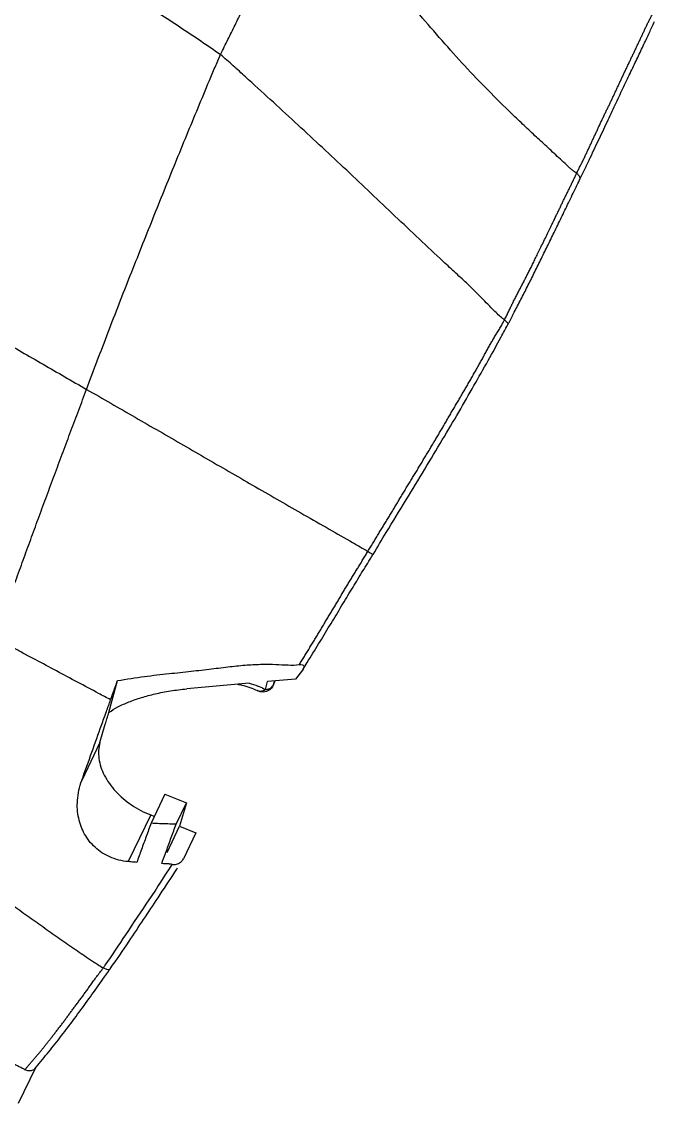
# Model space of a CAD drawing. Header units: inches. Extents: x 133169 to 134399, y -43543 to -42673.
# Drawn here: x 133468.75 to 133496.11, y -43373.96 to -43327.26 of the extents above; entities that cross this region are included whole.
import ezdxf

# ---------------------------------------------------------------- set-up
doc = ezdxf.new("R2010")
doc.units = ezdxf.units.IN
doc.header["$LTSCALE"] = 2
doc.header["$MEASUREMENT"] = 0
doc.layers.get('0').update_dxf_attribs({"linetype": 'CONTINUOUS'})

msp = doc.modelspace()

# ---------------------------------------------------------------- linework, layer by layer
at = {"color": 7, "linetype": 'Continuous'}
for p, q in [((133492.841, -43334.092), (133492.841, -43334.093)), ((133480.879, -43355.251), (133480.576, -43355.645)), ((133480.908, -43355.211), (133480.879, -43355.251)), ((133472.518, -43357.087), (133472.89, -43355.708)), ((133479.279, -43356.091), (133479.37, -43355.753)), ((133480.576, -43355.645), (133479.37, -43355.753)), ((133479.611, -43355.918), (133479.701, -43355.723)), ((133479.624, -43355.883), (133479.667, -43355.726)), ((133478.568, -43355.824), (133475.876, -43356.065)), ((133478.924, -43356.142), (133478.923, -43356.142)), ((133479.624, -43355.883), (133479.611, -43355.918)), ((133472.13, -43358.382), (133472.36, -43357.585)), ((133472.13, -43358.382), (133471.345, -43360.016)), ((133474.937, -43360.615), (133474.336, -43361.865)), ((133474.937, -43360.615), (133475.864, -43360.978)), ((133475.42, -43361.901), (133475.864, -43360.978)), ((133475.864, -43360.978), (133475.571, -43361.996)), ((133474.324, -43361.508), (133473.355, -43363.523)), ((133474.324, -43361.508), (133474.456, -43361.559)), ((133475.029, -43363.121), (133475.571, -43361.996)), ((133475.571, -43361.996), (133476.276, -43362.273)), ((133476.276, -43362.273), (133475.733, -43363.403)), ((133475.705, -43363.446), (133475.733, -43363.403)), ((133469.341, -43372.427), (133468.605, -43373.957))]:
    msp.add_line(p, q, dxfattribs=at)
for points, start_tangent, end_tangent in [([(133477.338, -43328.685), (133477.5, -43328.345), (133477.656, -43328.034), (133477.962, -43327.414), (133478.267, -43326.798), (133478.569, -43326.193), (133478.868, -43325.598), (133479.167, -43325.009), (133479.464, -43324.428), (133479.757, -43323.853), (133480.05, -43323.282), (133480.34, -43322.72), (133480.63, -43322.168), (133480.773, -43321.898), (133480.913, -43321.619)], (0.415282, 0.909693), (0.430416, 0.902631)), ([(133492.539, -43333.678), (133492.425, -43333.582), (133492.142, -43333.323), (133491.61, -43332.832), (133491.11, -43332.371), (133490.583, -43331.877), (133490.046, -43331.365), (133489.016, -43330.356), (133488.004, -43329.304), (133487.023, -43328.22), (133486.058, -43327.109), (133485.074, -43325.999), (133484.052, -43324.914), (133483.018, -43323.815), (133481.968, -43322.72), (133481.442, -43322.169), (133480.913, -43321.619)], (-0.779337, 0.626605), (-0.696122, 0.717923)), ([(133466.121, -43322.194), (133466.385, -43322.231), (133466.642, -43322.312), (133467.145, -43322.546), (133467.641, -43322.798), (133468.133, -43323.05), (133468.623, -43323.307), (133469.11, -43323.568), (133470.073, -43324.097), (133471.019, -43324.64), (133471.95, -43325.197), (133472.872, -43325.761), (133473.79, -43326.331), (133474.695, -43326.907), (133475.586, -43327.493), (133476.469, -43328.082), (133477.338, -43328.685)], (0.99934, -0.036319), (0.814473, -0.580202)), ([(133495.692, -43327.521), (133495.759, -43327.383), (133495.826, -43327.247), (133495.895, -43327.111), (133495.968, -43326.971), (133496.041, -43326.827), (133496.112, -43326.681)], (0.428125, 0.903719), (0.424946, 0.905219)), ([(133493.298, -43333.139), (133493.496, -43332.718), (133493.694, -43332.302), (133493.886, -43331.897), (133494.071, -43331.505), (133494.248, -43331.129), (133494.419, -43330.764), (133494.586, -43330.41), (133494.747, -43330.069), (133494.904, -43329.737), (133495.059, -43329.414), (133495.207, -43329.103), (133495.349, -43328.806), (133495.485, -43328.519), (133495.617, -43328.242), (133495.741, -43327.979), (133495.854, -43327.734), (133495.963, -43327.497), (133496.074, -43327.262)], (0.426133, 0.904661), (0.428952, 0.903327)), ([(133492.937, -43333.359), (133493.01, -43333.21), (133493.081, -43333.062), (133493.15, -43332.915), (133493.218, -43332.769), (133493.285, -43332.625), (133493.352, -43332.481), (133493.421, -43332.336), (133493.49, -43332.19), (133493.559, -43332.043), (133493.627, -43331.895), (133493.695, -43331.747), (133493.763, -43331.599), (133493.832, -43331.452), (133493.901, -43331.306), (133493.97, -43331.162), (133494.04, -43331.02), (133494.11, -43330.879), (133494.179, -43330.737), (133494.247, -43330.594), (133494.314, -43330.45), (133494.382, -43330.305), (133494.449, -43330.159), (133494.516, -43330.014), (133494.584, -43329.869), (133494.652, -43329.724), (133494.72, -43329.579), (133494.789, -43329.433), (133494.859, -43329.286), (133494.929, -43329.137), (133495, -43328.988), (133495.071, -43328.84), (133495.141, -43328.693), (133495.21, -43328.546), (133495.279, -43328.4), (133495.349, -43328.254), (133495.418, -43328.107), (133495.488, -43327.959), (133495.557, -43327.811), (133495.625, -43327.664), (133495.692, -43327.521)], (0.445209, 0.895427), (0.428125, 0.903719)), ([(133471.551, -43343.135), (133472.015, -43341.905), (133472.483, -43340.674), (133472.959, -43339.442), (133473.441, -43338.215), (133473.927, -43336.993), (133474.413, -43335.775), (133474.901, -43334.562), (133475.39, -43333.355), (133475.879, -43332.159), (133476.368, -43330.978), (133476.856, -43329.808), (133477.099, -43329.228), (133477.338, -43328.685)], (0.352633, 0.935762), (0.416134, 0.909303)), ([(133489.432, -43340.003), (133489.232, -43339.818), (133488.877, -43339.461), (133488.364, -43338.942), (133487.895, -43338.488), (133487.368, -43338), (133486.817, -43337.494), (133485.786, -43336.522), (133484.732, -43335.529), (133483.699, -43334.544), (133482.653, -43333.557), (133481.602, -43332.577), (133480.545, -43331.599), (133479.484, -43330.624), (133478.416, -43329.651), (133477.881, -43329.165), (133477.338, -43328.685)], (-0.750113, 0.66131), (-0.755683, 0.654938)), ([(133493.091, -43333.576), (133493.298, -43333.139)], (0.432121, 0.901816), (0.426133, 0.904661)), ([(133492.716, -43333.809), (133492.539, -43333.678)], (-0.827071, 0.562097), (-0.779337, 0.626605)), ([(133492.646, -43333.952), (133492.716, -43333.809)], (0.430914, 0.902393), (0.438858, 0.898556)), ([(133492.716, -43333.809), (133492.788, -43333.657), (133492.862, -43333.508), (133492.937, -43333.359)], (0.421739, 0.906717), (0.445209, 0.895427)), ([(133492.716, -43333.809), (133492.816, -43333.915), (133492.854, -43334.027), (133492.84, -43334.092)], (0.797576, -0.603218), (-0.41944, -0.907783)), ([(133492.928, -43333.912), (133493.091, -43333.576)], (0.436077, 0.899909), (0.432121, 0.901816)), ([(133492.221, -43334.823), (133492.293, -43334.677), (133492.366, -43334.531), (133492.438, -43334.385), (133492.509, -43334.24), (133492.578, -43334.096), (133492.646, -43333.952)], (0.440507, 0.897749), (0.430914, 0.902393)), ([(133492.689, -43334.408), (133492.842, -43334.093)], (0.435145, 0.900361), (0.436256, 0.899823)), ([(133492.841, -43334.093), (133492.867, -43334.038), (133492.928, -43333.912)], (0.435474, 0.900201), (0.436077, 0.899909)), ([(133490.02, -43339.803), (133490.308, -43339.252), (133490.589, -43338.699), (133490.87, -43338.136), (133491.157, -43337.557), (133491.446, -43336.967), (133491.742, -43336.36), (133492.048, -43335.731), (133492.363, -43335.081), (133492.689, -43334.408)], (0.455159, 0.89041), (0.435145, 0.900361)), ([(133489.841, -43339.641), (133489.914, -43339.489), (133489.992, -43339.332), (133490.075, -43339.17), (133490.159, -43339.006), (133490.243, -43338.844), (133490.324, -43338.687), (133490.405, -43338.532), (133490.486, -43338.376), (133490.568, -43338.217), (133490.654, -43338.051), (133490.742, -43337.876), (133490.834, -43337.689), (133490.929, -43337.493), (133491.029, -43337.286), (133491.139, -43337.06), (133491.264, -43336.805), (133491.394, -43336.539), (133491.514, -43336.29), (133491.618, -43336.072), (133491.71, -43335.882), (133491.792, -43335.712), (133491.868, -43335.555), (133491.941, -43335.405), (133492.012, -43335.257), (133492.081, -43335.112), (133492.151, -43334.968), (133492.221, -43334.823)], (0.430901, 0.902399), (0.440507, 0.897749)), ([(133460.026, -43336.514), (133461.022, -43337.083), (133462.011, -43337.648), (133462.992, -43338.21), (133463.965, -43338.768), (133464.935, -43339.324), (133465.897, -43339.877), (133466.849, -43340.425), (133467.798, -43340.971), (133468.743, -43341.515), (133469.677, -43342.054), (133470.61, -43342.593), (133471.551, -43343.135)], (0.868483, -0.495719), (0.866574, -0.499048)), ([(133489.594, -43340.14), (133489.688, -43339.959), (133489.768, -43339.795), (133489.841, -43339.641)], (0.470562, 0.882367), (0.430901, 0.902399)), ([(133489.796, -43340.244), (133490.02, -43339.803)], (0.462755, 0.886486), (0.455159, 0.89041)), ([(133489.001, -43341.16), (133489.098, -43340.993), (133489.197, -43340.829), (133489.299, -43340.663), (133489.4, -43340.493), (133489.5, -43340.319), (133489.535, -43340.253)], (0.493733, 0.869614), (0.474489, 0.880262)), ([(133489.594, -43340.14), (133489.432, -43340.003)], (-0.781628, 0.623744), (-0.750113, 0.66131)), ([(133489.535, -43340.253), (133489.594, -43340.14)], (0.474489, 0.880262), (0.449828, 0.893115)), ([(133489.594, -43340.14), (133489.694, -43340.23), (133489.739, -43340.315), (133489.733, -43340.362)], (0.791964, -0.610567), (-0.424463, -0.905445)), ([(133489.735, -43340.359), (133489.759, -43340.314), (133489.796, -43340.244)], (0.475574, 0.879676), (0.462755, 0.886486)), ([(133489.455, -43340.868), (133489.73, -43340.364)], (0.478908, 0.877865), (0.478397, 0.878144)), ([(133484.033, -43349.584), (133484.14, -43349.406), (133484.246, -43349.229), (133484.353, -43349.053), (133484.462, -43348.877), (133484.571, -43348.7), (133484.68, -43348.522), (133484.788, -43348.343), (133484.896, -43348.163), (133485.003, -43347.982), (133485.11, -43347.801), (133485.219, -43347.618), (133485.329, -43347.437), (133485.439, -43347.256), (133485.55, -43347.077), (133485.659, -43346.899), (133485.768, -43346.721), (133485.876, -43346.542), (133485.985, -43346.362), (133486.093, -43346.181), (133486.203, -43345.998), (133486.313, -43345.814), (133486.423, -43345.631), (133486.531, -43345.45), (133486.638, -43345.27), (133486.744, -43345.092), (133486.849, -43344.914), (133486.955, -43344.734), (133487.061, -43344.553), (133487.167, -43344.37), (133487.275, -43344.186), (133487.382, -43344.003), (133487.489, -43343.822), (133487.594, -43343.643), (133487.698, -43343.466), (133487.802, -43343.289), (133487.905, -43343.112), (133488.009, -43342.934), (133488.112, -43342.755), (133488.214, -43342.575), (133488.317, -43342.395), (133488.418, -43342.215), (133488.518, -43342.036), (133488.617, -43341.858), (133488.715, -43341.68), (133488.811, -43341.504), (133488.906, -43341.331), (133489.001, -43341.16)], (0.515023, 0.857176), (0.493733, 0.869614)), ([(133484.494, -43349.312), (133485.349, -43347.911), (133486.155, -43346.583), (133486.912, -43345.319), (133487.623, -43344.115), (133488.28, -43342.975), (133488.891, -43341.893), (133489.455, -43340.868)], (0.51718, 0.855877), (0.478908, 0.877865)), ([(133467.653, -43353.765), (133467.954, -43352.906), (133468.262, -43352.041), (133468.576, -43351.165), (133468.896, -43350.284), (133469.219, -43349.398), (133469.545, -43348.51), (133469.874, -43347.618), (133470.207, -43346.724), (133470.542, -43345.827), (133470.877, -43344.93), (133471.214, -43344.033), (133471.551, -43343.135)], (0.32906, 0.944309), (0.351351, 0.936244)), ([(133471.551, -43343.135), (133472.601, -43343.738), (133473.652, -43344.343), (133474.695, -43344.944), (133475.736, -43345.545), (133476.778, -43346.148), (133477.82, -43346.75), (133478.852, -43347.347), (133479.903, -43347.95), (133480.939, -43348.545), (133482.027, -43349.169), (133483.04, -43349.748), (133483.7, -43350.128)], (0.866908, -0.498469), (0.866268, -0.499579)), ([(133483.813, -43349.946), (133483.924, -43349.765), (133484.033, -43349.584)], (0.523632, 0.851945), (0.515023, 0.857176)), ([(133483.92, -43350.263), (133484.494, -43349.312)], (0.520033, 0.854146), (0.51718, 0.855877)), ([(133483.169, -43351.004), (133483.273, -43350.833), (133483.378, -43350.661), (133483.484, -43350.486), (133483.591, -43350.308), (133483.7, -43350.128)], (0.522771, 0.852473), (0.51479, 0.857316)), ([(133483.7, -43350.128), (133483.813, -43349.946)], (0.534834, 0.844957), (0.523632, 0.851945)), ([(133483.7, -43350.128), (133483.822, -43350.205), (133483.919, -43350.268)], (0.866883, -0.498512), (0.75243, -0.658672)), ([(133481.078, -43354.933), (133481.572, -43354.123), (133482.05, -43353.336), (133482.509, -43352.577), (133482.95, -43351.849), (133483.377, -43351.147), (133483.797, -43350.465)], (0.523832, 0.851822), (0.52422, 0.851583)), ([(133483.797, -43350.465), (133483.918, -43350.267)], (0.52422, 0.851583), (0.521299, 0.853374)), ([(133481.064, -43354.491), (133481.172, -43354.314), (133481.28, -43354.139), (133481.387, -43353.964), (133481.492, -43353.789), (133481.597, -43353.614), (133481.702, -43353.439), (133481.807, -43353.264), (133481.912, -43353.09), (133482.017, -43352.915), (133482.122, -43352.74), (133482.227, -43352.565), (133482.331, -43352.39), (133482.435, -43352.216), (133482.539, -43352.041), (133482.643, -43351.866), (133482.748, -43351.692), (133482.853, -43351.519), (133482.959, -43351.346), (133483.064, -43351.175), (133483.169, -43351.004)], (0.523198, 0.852211), (0.522771, 0.852473)), ([(133472.59, -43356.536), (133472.074, -43356.261), (133471.161, -43355.776), (133470.252, -43355.291), (133469.356, -43354.812), (133468.909, -43354.576), (133468.467, -43354.334), (133468.041, -43354.072), (133467.653, -43353.765)], (-0.882527, 0.470261), (-0.728437, 0.685113)), ([(133480.848, -43354.844), (133480.955, -43354.668), (133481.064, -43354.491)], (0.515872, 0.856665), (0.523198, 0.852211)), ([(133472.89, -43355.708), (133474.058, -43355.529), (133475.113, -43355.406), (133476.071, -43355.303), (133476.949, -43355.2)], (0.984319, 0.176399), (0.992855, 0.119327)), ([(133476.949, -43355.2), (133477.752, -43355.105)], (0.992855, 0.119327), (0.993552, 0.11338)), ([(133477.752, -43355.105), (133478.485, -43355.033), (133479.144, -43355.002), (133479.728, -43355.008), (133480.25, -43355.033), (133480.744, -43355.019)], (0.993552, 0.11338), (0.991148, 0.13276)), ([(133480.744, -43355.019), (133480.848, -43354.844)], (0.513945, 0.857823), (0.515872, 0.856665)), ([(133480.744, -43355.019), (133480.87, -43355.022), (133480.938, -43355.073), (133480.934, -43355.157), (133480.908, -43355.21)], (0.991148, 0.13276), (-0.530682, -0.847571)), ([(133480.907, -43355.211), (133481.078, -43354.933)], (0.525909, 0.850541), (0.523832, 0.851822)), ([(133472.59, -43356.536), (133472.688, -43356.264), (133472.788, -43355.988), (133472.89, -43355.708)], (0.339803, 0.940497), (0.34206, 0.939678)), ([(133472.906, -43356.846), (133473.379, -43356.629), (133473.917, -43356.44), (133474.514, -43356.281), (133475.169, -43356.153), (133475.876, -43356.065)], (0.883734, 0.46799), (0.99604, 0.088911)), ([(133478.063, -43355.861), (133478.259, -43355.902)], (0.983501, -0.180903), (0.973655, -0.228028)), ([(133478.259, -43355.902), (133478.923, -43356.142)], (0.973655, -0.228028), (0.87983, -0.475288)), ([(133478.567, -43355.825), (133478.95, -43355.944)], (0.968953, -0.247245), (0.936971, -0.349407)), ([(133479.279, -43356.093), (133479.144, -43356.158), (133479, -43356.169), (133478.924, -43356.142)], (-0.855685, -0.517498), (-0.883065, 0.469251)), ([(133479.18, -43356.201), (133478.924, -43356.142)], (-0.999302, -0.037364), (-0.881551, 0.472088)), ([(133478.95, -43355.944), (133479.003, -43355.965)], (0.936971, -0.349407), (0.930935, -0.365186)), ([(133479.003, -43355.965), (133479.279, -43356.091)], (0.930935, -0.365186), (0.880703, -0.473669)), ([(133479.442, -43356.115), (133479.18, -43356.201)], (-0.825632, -0.564209), (-0.999302, -0.037364)), ([(133479.279, -43356.093), (133479.426, -43356.058), (133479.546, -43355.986)], (0.99604, 0.088911), (0.748195, 0.663479)), ([(133479.611, -43355.918), (133479.442, -43356.115)], (-0.433297, -0.901251), (-0.825632, -0.564209)), ([(133479.546, -43355.986), (133479.607, -43355.914)], (0.748195, 0.663479), (0.536246, 0.844061)), ([(133479.607, -43355.914), (133479.624, -43355.883)], (0.536246, 0.844061), (0.433361, 0.90122)), ([(133472.406, -43357.047), (133472.59, -43356.536)], (0.338068, 0.941122), (0.339813, 0.940493)), ([(133471.345, -43360.016), (133471.782, -43358.792), (133472.196, -43357.634), (133472.406, -43357.047)], (0.33643, 0.941708), (0.338068, 0.941122)), ([(133472.36, -43357.585), (133472.431, -43357.352), (133472.518, -43357.087)], (0.27738, 0.96076), (0.321481, 0.946916)), ([(133472.518, -43357.087), (133472.906, -43356.846)], (0.802078, 0.597219), (0.883734, 0.46799)), ([(133472.13, -43358.382), (133472.085, -43359.066), (133472.317, -43359.789), (133472.804, -43360.481), (133473.495, -43361.072), (133474.324, -43361.508)], (-0.27738, -0.96076), (0.931073, -0.364832)), ([(133473.355, -43363.523), (133472.55, -43363.317), (133471.917, -43362.902), (133471.469, -43362.332), (133471.211, -43361.649), (133471.159, -43360.873), (133471.345, -43360.016)], (-0.995857, 0.090931), (0.33643, 0.941708)), ([(133474.336, -43361.865), (133474.127, -43362.435), (133473.922, -43362.998)], (-0.344118, -0.938927), (-0.342517, -0.939511)), ([(133475.42, -43361.901), (133475.065, -43361.896), (133474.704, -43361.884), (133474.336, -43361.865)], (-0.999972, 0.007524), (-0.998166, 0.06054)), ([(133474.954, -43363.173), (133474.999, -43363.05), (133475.208, -43362.481), (133475.42, -43361.901)], (0.343143, 0.939283), (0.34482, 0.938669)), ([(133464.613, -43362.729), (133464.717, -43362.881), (133464.857, -43363.007), (133465.19, -43363.222), (133465.526, -43363.439), (133465.855, -43363.662), (133466.186, -43363.887), (133466.518, -43364.113), (133467.18, -43364.574), (133467.842, -43365.036), (133468.504, -43365.506), (133469.164, -43365.975), (133469.827, -43366.447), (133470.484, -43366.911), (133471.154, -43367.373), (133471.472, -43367.59), (133471.806, -43367.813), (133471.854, -43367.845)], (0.439038, -0.898468), (0.832754, -0.553644)), ([(133473.922, -43362.998), (133473.719, -43363.554)], (-0.342517, -0.939511), (-0.341233, -0.939979)), ([(133474.796, -43363.608), (133474.954, -43363.173)], (0.341333, 0.939942), (0.343143, 0.939283)), ([(133472.356, -43367.997), (133473.244, -43366.678), (133474.256, -43365.172), (133475.248, -43363.642)], (0.579613, 0.814892), (0.535232, 0.844705)), ([(133473.719, -43363.554), (133473.599, -43363.544), (133473.477, -43363.534), (133473.355, -43363.523)], (-0.996825, 0.079622), (-0.995857, 0.090931)), ([(133475.248, -43363.642), (133475.102, -43363.623), (133474.95, -43363.613), (133474.796, -43363.608)], (-0.986202, 0.165544), (-0.99964, 0.026828)), ([(133475.248, -43363.642), (133475.434, -43363.632), (133475.606, -43363.551), (133475.707, -43363.447)], (0.987545, -0.15734), (0.559179, 0.829047)), ([(133472.576, -43368.146), (133473.386, -43366.959), (133474.641, -43365.078), (133475.363, -43363.978)], (0.570288, 0.821445), (0.545468, 0.838132)), ([(133475.363, -43363.978), (133475.482, -43363.795)], (0.545468, 0.838132), (0.544491, 0.838767)), ([(133471.854, -43367.845), (133472.041, -43367.968), (133472.276, -43368.108)], (0.832754, -0.553644), (0.874002, -0.485922)), ([(133471.738, -43368.834), (133471.857, -43368.666), (133471.99, -43368.485), (133472.132, -43368.296), (133472.276, -43368.108)], (0.578427, 0.815734), (0.608804, 0.793321)), ([(133472.276, -43368.108), (133472.356, -43367.997)], (0.586215, 0.810156), (0.579613, 0.814892)), ([(133472.276, -43368.108), (133472.416, -43368.169), (133472.525, -43368.179), (133472.569, -43368.153)], (0.868421, -0.495827), (0.624597, 0.780948)), ([(133472.328, -43368.497), (133472.494, -43368.261)], (0.57644, 0.817139), (0.574318, 0.818632)), ([(133472.494, -43368.261), (133472.57, -43368.153)], (0.574318, 0.818632), (0.572023, 0.820238)), ([(133469.577, -43372.152), (133470.127, -43371.47), (133470.675, -43370.77), (133471.237, -43370.014), (133471.784, -43369.263), (133472.328, -43368.497)], (0.632775, 0.774336), (0.57644, 0.817139)), ([(133469.617, -43371.643), (133469.709, -43371.532), (133469.8, -43371.421), (133469.892, -43371.307), (133469.983, -43371.189), (133470.076, -43371.065), (133470.175, -43370.936), (133470.279, -43370.802), (133470.385, -43370.667), (133470.488, -43370.532), (133470.588, -43370.398), (133470.687, -43370.265), (133470.785, -43370.131), (133470.884, -43369.995), (133470.985, -43369.859), (133471.089, -43369.72), (133471.197, -43369.577), (133471.306, -43369.432), (133471.413, -43369.286), (133471.52, -43369.14), (133471.627, -43368.99), (133471.738, -43368.834)], (0.634187, 0.77318), (0.578427, 0.815734)), ([(133468.891, -43372.503), (133468.754, -43372.432), (133468.612, -43372.362), (133468.462, -43372.289), (133468.3, -43372.209), (133468.122, -43372.119), (133467.925, -43372.014), (133467.716, -43371.898), (133467.498, -43371.78), (133467.271, -43371.668)], (-0.874491, 0.485041), (-0.907023, 0.421081)), ([(133468.891, -43372.503), (133468.978, -43372.4), (133469.063, -43372.298), (133469.149, -43372.196), (133469.24, -43372.091)], (0.643763, 0.765225), (0.655975, 0.754783)), ([(133469.24, -43372.091), (133469.336, -43371.981), (133469.432, -43371.868), (133469.526, -43371.755), (133469.617, -43371.643)], (0.655975, 0.754783), (0.634187, 0.77318)), ([(133469.313, -43372.468), (133469.234, -43372.529), (133469.069, -43372.557), (133468.891, -43372.503)], (-0.646355, -0.763037), (-0.874508, 0.485011)), ([(133469.316, -43372.47), (133469.577, -43372.152)], (0.635467, 0.772128), (0.632775, 0.774336))]:
    msp.add_spline(points, degree=3, dxfattribs=dict(at, start_tangent=start_tangent, end_tangent=end_tangent))

doc.saveas('drawing.dxf')
